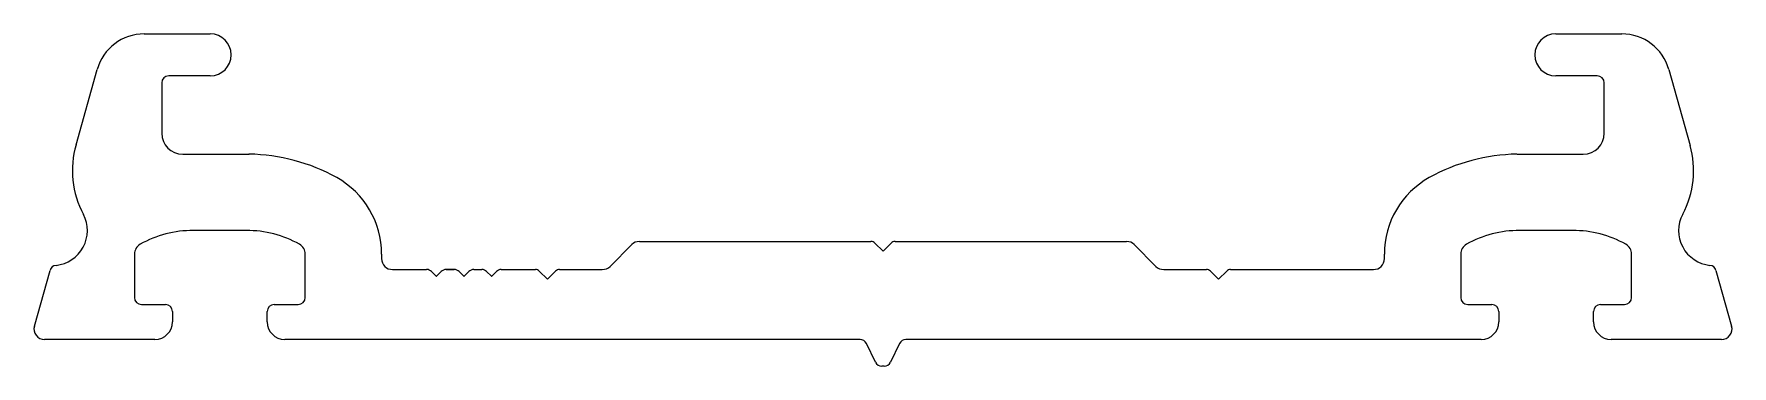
# Model space of a CAD drawing. Extents: x -30.8 to 30.8, y 0.3 to 12.3.
import ezdxf

# ---------------------------------------------------------------- set-up
doc = ezdxf.new("R2010")
doc.units = 0
doc.layers.add('1', color=7, linetype='CONTINUOUS')

msp = doc.modelspace()

# ---------------------------------------------------------------- linework, layer by layer
at = {"layer": '1', "color": 7, "linetype": 'CONTINUOUS'}
for p, q in [((-26.796, 12.347), (-24.407, 12.347)), ((24.414, 12.347), (26.804, 12.347)), ((-29.274, 8.321), (-28.508, 11.049)), ((-26.165, 10.569), (-26.165, 8.74)), ((-24.407, 10.823), (-25.911, 10.823)), ((25.918, 10.823), (24.414, 10.823)), ((26.172, 8.74), (26.172, 10.569)), ((28.515, 11.049), (29.289, 8.296)), ((-25.403, 7.978), (-22.998, 7.978)), ((23.006, 7.978), (25.41, 7.978)), ((-23.095, 5.207), (-25.018, 5.207)), ((25.025, 5.207), (23.102, 5.207)), ((-27.155, 4.35), (-27.155, 2.771)), ((-20.957, 2.771), (-20.957, 4.35)), ((-18.186, 4.351), (-18.186, 4.183)), ((-9.9, 3.903), (-9.112, 4.691)), ((-8.832, 4.807), (-0.434, 4.807)), ((-0.29, 4.747), (0.004, 4.453)), ((0.004, 4.453), (0.298, 4.747)), ((0.441, 4.807), (8.84, 4.807)), ((9.12, 4.691), (9.908, 3.903)), ((18.193, 4.183), (18.193, 4.351)), ((20.964, 4.35), (20.964, 2.771)), ((27.163, 2.771), (27.163, 4.35)), ((-30.786, 1.731), (-30.218, 3.755)), ((-17.79, 3.787), (-16.553, 3.787)), ((-16.553, 3.787), (-16.553, 3.787)), ((-16.553, 3.787), (-16.553, 3.787)), ((-16.376, 3.714), (-16.205, 3.542)), ((-16.194, 3.542), (-16.022, 3.714)), ((-15.846, 3.787), (-15.553, 3.787)), ((-15.553, 3.787), (-15.846, 3.787)), ((-15.846, 3.787), (-15.553, 3.787)), ((-15.553, 3.787), (-15.846, 3.787)), ((-15.846, 3.787), (-15.553, 3.787)), ((-15.376, 3.714), (-15.205, 3.542)), ((-15.194, 3.542), (-15.023, 3.714)), ((-14.846, 3.787), (-14.553, 3.787)), ((-14.376, 3.714), (-14.205, 3.542)), ((-14.194, 3.542), (-14.023, 3.714)), ((-13.846, 3.787), (-12.609, 3.787)), ((-13.846, 3.787), (-13.846, 3.787)), ((-12.465, 3.727), (-12.171, 3.433)), ((-12.171, 3.433), (-11.877, 3.727)), ((-11.734, 3.787), (-10.18, 3.787)), ((10.188, 3.787), (11.741, 3.787)), ((11.885, 3.727), (12.179, 3.433)), ((12.179, 3.433), (12.473, 3.727)), ((12.616, 3.787), (17.797, 3.787)), ((30.225, 3.755), (30.793, 1.731)), ((-26.901, 2.517), (-26.027, 2.517)), ((-22.085, 2.517), (-21.211, 2.517)), ((21.218, 2.517), (22.093, 2.517)), ((26.034, 2.517), (26.909, 2.517)), ((-25.777, 2.267), (-25.777, 1.882)), ((-22.335, 1.882), (-22.335, 2.267)), ((22.343, 2.267), (22.343, 1.882)), ((25.784, 1.882), (25.784, 2.267)), ((-26.412, 1.247), (-30.419, 1.247)), ((-0.829, 1.247), (-21.7, 1.247)), ((21.708, 1.247), (0.836, 1.247)), ((30.427, 1.247), (26.419, 1.247)), ((-0.269, 0.422), (-0.6, 1.104)), ((0.608, 1.104), (0.276, 0.422)), ((0.048, 0.279), (-0.04, 0.279))]:
    msp.add_line(p, q, dxfattribs=at)
for centre, radius, start, end in [((-26.796, 10.569), 1.778, 90, 164.31141), ((-24.407, 11.585), 0.762, 270, 90), ((24.414, 11.585), 0.762, 90, 270), ((26.804, 10.569), 1.778, 15.68859, 90), ((-25.911, 10.569), 0.254, 90, 180), ((25.918, 10.569), 0.254, 360, 90), ((-25.403, 8.74), 0.762, 180, 270), ((25.41, 8.74), 0.762, 270, 360), ((-26.036, 7.385), 3.371, 163.86831, 208.27428), ((26.043, 7.385), 3.371, 331.94824, 15.68859), ((-23.095, 1.247), 6.732, 60.84924, 89.1776), ((23.102, 1.247), 6.732, 90.8224, 119.15076), ((-21.364, 4.351), 3.178, 0, 60.84924), ((21.371, 4.351), 3.178, 119.15076, 180), ((-30.132, 5.202), 1.27, 275.96182, 27.46327), ((30.139, 5.202), 1.27, 151.94824, 264.03818), ((-25.018, 1.247), 3.96, 90, 119.15988), ((-23.095, 1.247), 3.96, 60.84076, 90), ((23.102, 1.247), 3.96, 90, 119.15924), ((25.025, 1.247), 3.96, 60.84012, 90), ((-26.741, 4.345), 0.414, 119.78982, 179.36946), ((-21.363, 4.35), 0.406, 0, 60.83715), ((-8.832, 4.411), 0.396, 90, 135), ((-0.434, 4.604), 0.203, 45, 90), ((0.441, 4.604), 0.203, 90, 135), ((8.84, 4.411), 0.396, 45, 90), ((21.371, 4.35), 0.406, 119.16285, 180), ((26.749, 4.345), 0.414, 0.63054, 60.21018), ((-29.973, 3.686), 0.254, 95.96182, 164.32115), ((-17.79, 4.183), 0.396, 180, 270), ((-16.553, 3.537), 0.25, 45, 90), ((-15.846, 3.537), 0.25, 90, 135), ((-15.553, 3.537), 0.25, 45, 90), ((-14.846, 3.537), 0.25, 90, 135), ((-14.553, 3.537), 0.25, 45, 90), ((-13.846, 3.537), 0.25, 90, 135), ((-12.609, 3.584), 0.203, 45, 90), ((-11.734, 3.584), 0.203, 90, 135), ((-10.18, 4.183), 0.396, 270, 315), ((10.188, 4.183), 0.396, 225, 270), ((11.741, 3.584), 0.203, 45, 90), ((12.616, 3.584), 0.203, 90, 135), ((17.797, 4.183), 0.396, 270, 0), ((29.981, 3.686), 0.254, 15.67885, 84.03818), ((-16.199, 3.548), 0.008, 225, 315), ((-15.199, 3.548), 0.008, 225, 315), ((-14.199, 3.548), 0.008, 225, 315), ((-26.901, 2.771), 0.254, 180, 270), ((-26.027, 2.267), 0.25, 0, 90), ((-22.085, 2.267), 0.25, 90, 180), ((-21.211, 2.771), 0.254, 270, 360), ((21.218, 2.771), 0.254, 180, 270), ((22.093, 2.267), 0.25, 360, 90), ((26.034, 2.267), 0.25, 90, 180), ((26.909, 2.771), 0.254, 270, 0), ((-26.412, 1.882), 0.635, 270.00004, 360), ((-21.7, 1.882), 0.635, 180.00004, 270), ((21.708, 1.882), 0.635, 270, 359.99996), ((26.419, 1.882), 0.635, 180, 269.99996), ((-30.419, 1.628), 0.381, 164.32115, 270), ((-0.829, 0.993), 0.254, 25.95005, 90), ((0.836, 0.993), 0.254, 90, 154.04949), ((30.427, 1.628), 0.381, 270, 15.67885), ((-0.04, 0.533), 0.254, 205.9391, 269.99397), ((0.048, 0.533), 0.254, 269.99397, 334.04949)]:
    msp.add_arc(centre, radius, start, end, dxfattribs=at)

doc.saveas('drawing.dxf')
